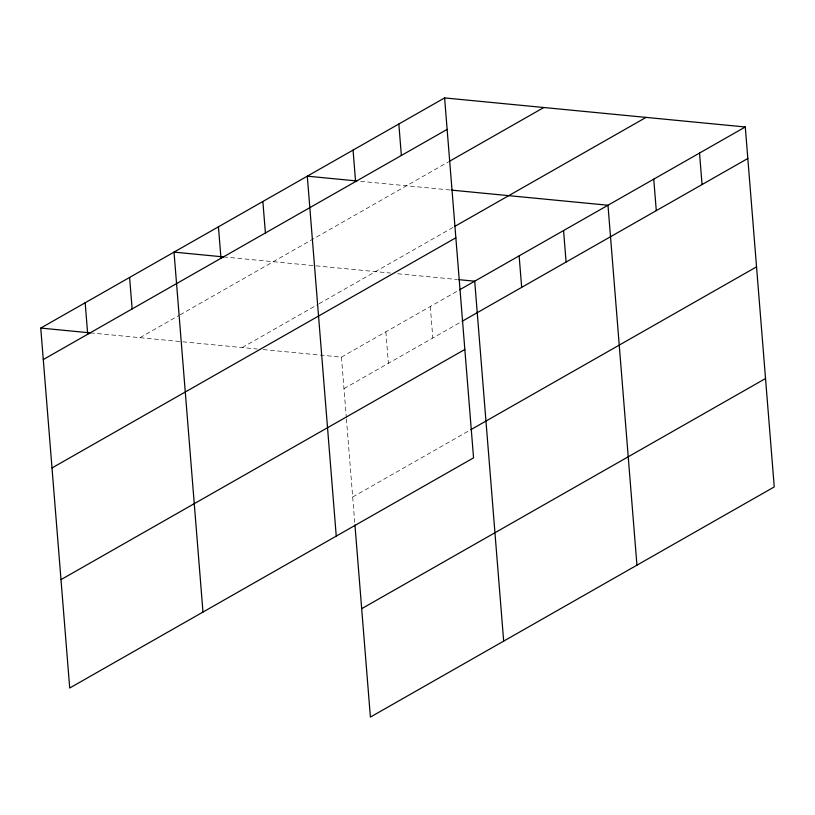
<?xml version="1.0" encoding="UTF-8"?>
<svg xmlns="http://www.w3.org/2000/svg" width="815" height="815" viewBox="0 0 815 815"><rect width="100%" height="100%" fill="white"/><g stroke="black" fill="none" stroke-linecap="round" stroke-linejoin="round"><path stroke-width="0.61" stroke-dasharray="4.08 3.06" d="M139.976 337.665L178.984 315.436M180.064 314.824L447.934 162.165M242.208 347.547L318.054 304.321M319.144 303.71L453.497 227.141M263.296 349.584L341.444 357.143L458.458 290.456M343.971 388.623L460.995 321.935M352.691 497.018L469.715 430.33M360.627 181.327L450.155 189.987M223.636 256.919L390.365 273.035M397.812 273.759L457.347 279.514M90.363 332.877L257.092 348.993M430.289 306.511L432.816 337.991M385.862 331.827L388.398 363.307M341.444 357.143L346.304 417.616M346.406 418.869L354.739 522.395"/><path stroke-width="1.22" d="M444.603 97.922L473.556 457.857L69.713 688.013L40.75 328.078L444.603 97.922L745.287 126.987L774.25 486.922L370.397 717.078L354.943 524.931M43.287 359.558L447.129 129.402M449.024 161.543L543.829 107.509M454.576 226.519L646.061 117.401M52.007 467.953L455.85 237.797M459.538 289.834L745.287 126.987M462.074 321.324L747.824 158.477M60.993 579.628L464.835 349.472M470.795 429.709L756.544 266.862M361.677 608.693L765.53 378.537M356.909 180.971L307.296 176.172L336.249 536.107M451.398 190.109L607.98 205.237L636.943 565.172M223.636 256.919L174.023 252.12L202.976 612.065M458.59 279.637L474.707 281.195L503.67 641.13M40.75 328.078L90.363 332.877M699.525 153.067L702.051 184.557M653.752 179.157L656.289 210.637M563.562 230.553L566.089 262.043M519.135 255.869L521.671 287.359M398.83 124.002L401.367 155.492M353.058 150.092L355.595 181.572M262.868 201.488L265.405 232.978M218.44 226.804L220.977 258.294M129.595 277.446L132.132 308.926M85.178 302.762L87.704 334.242"/></g></svg>
